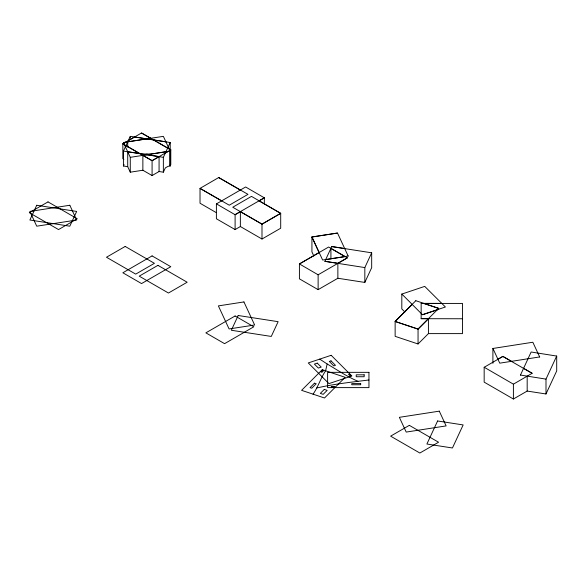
<?xml version="1.0" encoding="UTF-8"?>
<svg xmlns="http://www.w3.org/2000/svg" width="586" height="586" viewBox="0 0 586 586"><rect width="100%" height="100%" fill="white"/><g stroke="black" fill="none" stroke-linecap="round" stroke-linejoin="round"><path stroke-width="0.88" d="M319.722 359.115L327.149 363.979L325.618 370.791C320.718 377.926 318.213 386.877 313.049 394.166M130.275 172.189L130.275 157.334L123.426 142.523L163.362 136.348L170.211 151.159L170.211 166.006L168.043 166.343L165.347 167.896L163.362 172.189L159.07 171.522L152.082 175.558L142.867 170.24L130.275 172.189L127.719 166.673L123.426 166.006L124.093 164.578M163.362 172.189L163.362 157.334L170.211 142.523L130.275 136.348L123.426 151.159L123.426 166.006M331.742 246.589L371.678 252.815L364.829 267.575L324.893 261.341L331.742 246.53L344.707 248.537M318.125 289.652L318.125 274.797L347.359 257.869L328.643 247.014L299.417 263.942L299.417 278.848L318.125 289.652L337.866 278.255L364.829 282.43L371.678 267.67L371.678 252.815M520.441 375.113L531.143 352.003L556.7 356.068L556.7 370.923L545.998 393.975L527.18 391.067L513.402 399.015L484.168 382.138L484.168 367.29L502.876 356.435L532.11 373.311L513.402 384.167L513.402 399.015M545.998 393.975L545.998 379.12L556.7 356.017M421.158 303.423L462.5 303.423L462.5 333.61L428.425 333.61L418.052 343.975L395.14 336.335L395.14 321.487L412.178 304.442M418.052 343.975L418.052 329.12L428.425 318.755L428.425 333.61M123.763 143.189L125.594 142.134L150.77 138.237M128.283 140.581L134.56 136.956L165.919 141.805M123.902 159.289L122.848 158.681L122.848 143.826L141.556 132.971L170.79 149.848L170.79 164.754L169.874 165.289L170.211 166.006M142.867 170.24L142.867 155.385L152.082 160.703L170.79 149.848L169.2 148.991M152.082 175.558L152.082 160.703L159.07 156.667L159.07 171.522M165.347 153.041L168.043 151.488M170.79 149.906L169.874 150.434L169.874 165.289M221.655 200.873L200.024 188.384L229.258 205.21L247.966 194.354L218.732 177.529L200.024 188.384L200.024 203.239L216.249 212.608M235.103 214.659L264.337 197.782M235.103 229.565L235.103 214.718L240.363 211.678L261.993 224.167L280.701 213.363L251.475 196.376L232.759 207.232L261.993 224.116L261.993 239.022L280.701 228.218L280.701 213.363L259.071 200.873L264.337 197.841L245.622 186.985L216.395 203.913L216.395 218.768L235.103 229.565L240.363 226.533L261.993 239.022M261.993 224.116L280.701 213.311M347.359 257.811L337.866 263.297L324.893 261.29M497.946 359.225L502.876 356.376L511.417 361.313M422.484 314.689L445.397 306.998L424.725 286.386L401.813 294.077L401.813 308.925L404.86 311.979M316.63 388.02C333.8 384.013 351.41 382.175 368.953 379.977M143.343 154.352L146.815 153.81L151.1 154.477M142.867 155.275L168.043 151.386M130.275 157.334L170.211 151.1M313.832 255.979L311.928 251.885L311.928 237.03L337.485 233.082M348.187 256.023L322.63 260.038L311.928 236.978L337.485 233.023L348.187 256.082M325.721 259.613L345.088 256.617L330.914 248.427L330.914 258.909M539.684 356.94L499.748 363.166L492.899 348.414M441.763 303.372L421.158 303.372L421.158 318.696L462.5 318.755M421.158 318.645L428.425 318.645M127.719 151.708L159.07 156.565M123.426 151.1L163.362 157.334M520.441 375.062L545.998 379.12M423.803 303.475L438.724 308.448L437.405 309.774L422.484 314.748L401.813 294.018M395.14 321.487L418.052 329.12M357.951 381.259C347.044 376.681 337.404 369.978 327.149 363.979M141.556 133.029L150.77 138.347M153.664 140.017L167.647 148.09M218.732 177.587L240.363 190.076M523.569 368.323L532.11 373.253M122.848 143.775L152.082 160.652M122.848 143.826L124.43 144.742M125.983 145.643L139.966 153.715M216.395 203.862L235.103 214.718M484.168 367.232L513.402 384.167M318.125 274.797L299.417 263.942L319.15 252.603L311.928 237.03M539.684 356.991L532.835 342.239L492.899 348.465L492.899 363.32M527.18 376.212L527.18 391.067M364.829 267.575L364.829 282.43M337.866 263.4L337.866 278.255M264.337 197.841L264.337 203.95M240.363 211.678L240.363 226.533M170.211 142.581L170.211 149.569M130.275 136.399L130.275 138.15M127.719 141.915L127.719 147.159M127.719 151.818L127.719 166.673M331.317 386.562L331.317 387.229L334.789 387.229L334.789 386.562L331.317 386.562M364.162 374.82L364.162 376.732L356.222 376.732L356.222 374.82L364.162 374.82M36.728 205.261L29.879 220.014L69.815 226.196L76.663 211.436L36.728 205.261M238.194 315.502L231.345 330.255L271.281 336.437L278.13 321.677L238.194 315.502M437.596 420.975L426.894 444.027L452.451 447.982L463.152 424.931L437.596 420.975M322.263 369.671L301.592 390.342L324.505 397.982L345.176 377.311L322.263 369.671M322.644 370.242L320.908 371.978L321.912 372.315L323.648 370.579L322.644 370.242M314.492 383.178L310.023 387.646L311.745 388.218L316.206 383.749L314.492 383.178M324.285 389.419L320.315 393.389L323.179 394.341L327.149 390.379L324.285 389.419M415.811 300.706L395.14 321.428L418.052 329.068L438.724 308.346L415.811 300.706M48.008 201.892L29.3 212.689L58.534 229.565L77.242 218.768L48.008 201.892M125.184 246.442L106.476 257.247L135.71 274.123L154.418 263.319L125.184 246.442M152.082 255.899L122.848 272.776L141.556 283.573L170.79 266.696L152.082 255.899M157.927 265.348L139.219 276.153L168.453 293.029L187.161 282.225L157.927 265.348M235.103 315.979L205.869 332.855L224.577 343.66L253.811 326.783L235.103 315.979M409.328 425.348L390.62 436.152L419.854 453.029L438.562 442.225L409.328 425.348M331.178 355.299L308.265 362.939L328.936 383.61L351.849 375.97L331.178 355.299M317.253 363.137L314.389 364.096L318.352 368.059L321.216 367.107L317.253 363.137M331.017 360.866L329.295 361.437L333.764 365.906L335.478 365.327L331.017 360.866M349.534 374.044L348.538 374.381L350.274 376.117L351.27 375.78L349.534 374.044M69.815 205.261L29.879 211.436L36.728 226.196L76.663 220.014L69.815 205.261M243.937 301.937L218.38 305.892L229.082 328.951L254.639 324.996L243.937 301.937M439.288 411.152L399.359 417.327L406.208 432.08L446.136 425.905L439.288 411.152M368.953 372.337L327.611 372.337L327.611 387.617L368.953 387.617L368.953 372.337M360.69 383.603L351.761 383.603L351.761 384.753L360.69 384.753L360.69 383.603"/></g></svg>
